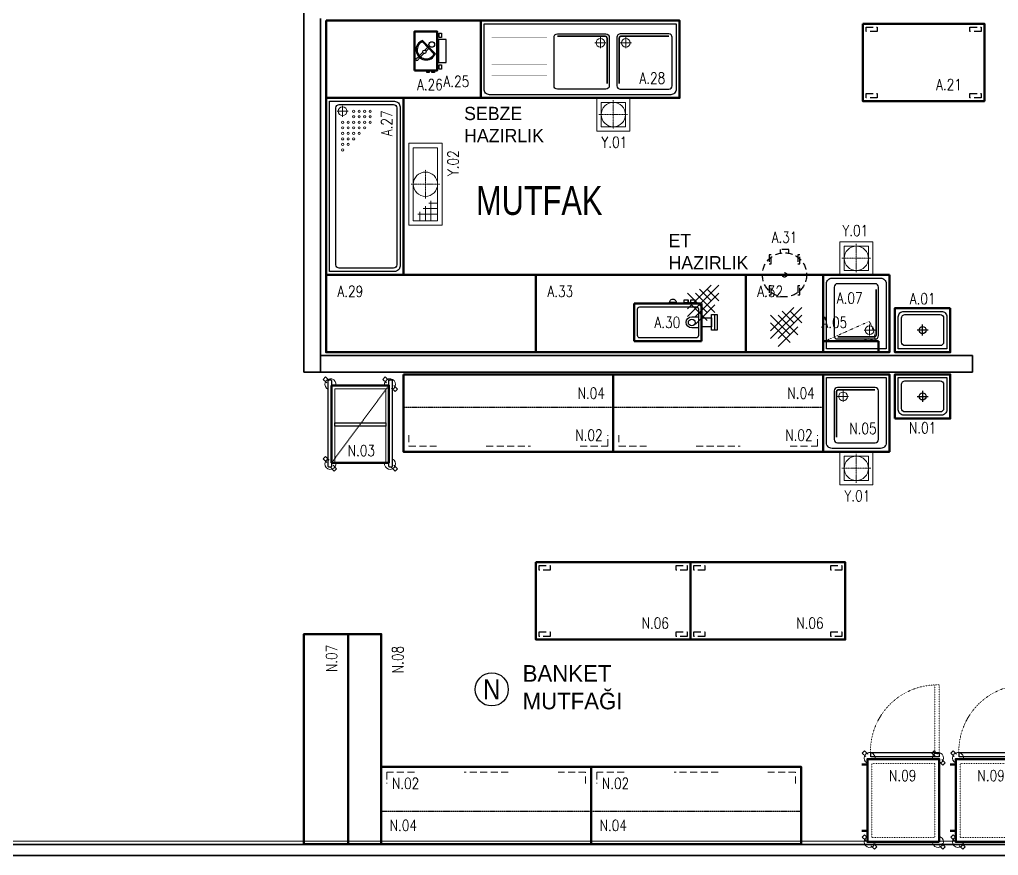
# Model space of a CAD drawing. Header units: millimetres. Extents: x 1443065 to 1517367, y 3763150 to 3779068.
# Drawn here: x 1486929 to 1487815, y 3767997 to 3768753 of the extents above; entities that cross this region are included whole.
import ezdxf
from ezdxf.enums import TextEntityAlignment as Align

# ---------------------------------------------------------------- set-up
doc = ezdxf.new("R2010")
doc.units = ezdxf.units.MM
for name, pattern in [('BORDER', [1.75, 0.5, -0.25, 0.5, -0.25, 0, -0.25]), ('DASHED', [0.75, 0.5, -0.25]), ('DASHED2', [0.375, 0.25, -0.125]), ('DOT', [0.25, 0, -0.25]), ('HIDDEN', [9.525, 6.35, -3.175])]:
    doc.linetypes.add(name, pattern=pattern)
for name, color, linetype, lineweight in [('-DWG_ANA', 7, 'Continuous', 50), ('-DWG_ANA_1', 7, 'BORDER', 25), ('-DWG_DETAY1', 7, 'Continuous', 25), ('-DWG_DETAY2', 7, 'Continuous', 15), ('-DWG_DETAY4', 7, 'DOT', 18), ('DUVAR', 2, 'Continuous', 35), ('MAHAL', 52, 'Continuous', 13), ('NO', 7, 'Continuous', 30), ('PLAN', 253, 'Continuous', 15), ('SIVA', 3, 'Continuous', 9), ('yerizg-a', 7, 'Continuous', 15), ('yerizg-b', 7, 'Continuous', 9)]:
    doc.layers.add(name, color=color, linetype=linetype, lineweight=lineweight)
for name, color, linetype in [('BL-A', 1, 'Continuous'), ('BL-N', 30, 'Continuous'), ('BL-Y', 144, 'Continuous'), ('YAZI_BLM_1', 7, 'Continuous'), ('YAZI_BLM_2', 10, 'Continuous'), ('YRNO', 7, 'Continuous')]:
    doc.layers.add(name, color=color, linetype=linetype)
doc.styles.add('BLM_YAZI', font='stylu.ttf', dxfattribs={"width": 0.8})
doc.styles.add('ROMANS', font='romans.shx', dxfattribs={"width": 0.8})

# ---------------------------------------------------------------- blocks, each defined once
blk = doc.blocks.new('ABS101')
at = {"layer": '-DWG_ANA', "color": 0, "linetype": 'Continuous'}
blk.add_lwpolyline([(0, 0), (65, 0), (65, -75), (0, -75)], close=True, dxfattribs=at)
at = {"layer": '-DWG_ANA', "color": 0}
for points in [[(65, -10), (70, -10)], [(65, -70), (70, -70)]]:
    blk.add_lwpolyline(points, dxfattribs=at)
at = {"layer": '-DWG_DETAY1', "color": 0}
blk.add_lwpolyline([(0, -77), (62, -77), (62, -81), (0, -81)], close=True, dxfattribs=at)
at = {"layer": '-DWG_DETAY2', "color": 0, "linetype": 'HIDDEN'}
for points in [[(-2.39, 1.39), (-5.49, 4.49), (-3.36, 6.61), (-0.23, 3.47)], [(59.61, 1.39), (56.51, 4.49), (58.64, 6.61), (61.77, 3.47)], [(64.39, -3.39), (67.49, -6.49), (69.61, -4.36), (66.47, -1.23)], [(-2.39, -74.61), (-5.49, -71.51), (-3.36, -69.39), (-0.23, -72.53)], [(1.39, -79.39), (4.49, -82.49), (6.61, -80.36), (3.47, -77.23)], [(64.39, -79.39), (67.49, -82.49), (69.61, -80.36), (66.47, -77.23)]]:
    blk.add_lwpolyline(points, dxfattribs=at)
at = {"layer": '-DWG_DETAY2', "color": 0}
for centre, start, end in [((1, 0), 348.46304, 246.42182), ((63, 0), 293.57818, 191.53696), ((1, -76), 113.57818, 11.53696), ((63, -76), 168.46304, 66.42182)]:
    blk.add_arc(centre, 5, start, end, dxfattribs=at)
at = {"layer": '-DWG_DETAY4', "color": 0}
for points in [[(61, -4), (4, -4), (4, -71), (61, -71)], [(4, -80), (4, -142), (0, -142), (0, -80)]]:
    blk.add_lwpolyline(points, close=True, dxfattribs=at)
blk.add_lwpolyline([(5, -142), (5, -142.01, 0.42427), (62, -77)], format="xyb", dxfattribs=at)
at = {"layer": 'NO', "linetype": 'Continuous', "style": 'ROMANS', "width": 0.8}
blk.add_attdef('NO', text='', height=10, dxfattribs=at).set_placement((33, -60), align=Align.MIDDLE)
blk = doc.blocks.new('ktn190')
at = {"layer": '-DWG_ANA', "color": 0}
blk.add_lwpolyline([(0, 0), (190, 0), (190, -70), (0, -70)], close=True, dxfattribs=at)
at = {"layer": 'NO', "linetype": 'Continuous', "style": 'ROMANS', "width": 0.8}
blk.add_attdef('NO', text='', height=10, dxfattribs=at).set_placement((167, -85), align=Align.MIDDLE)
blk = doc.blocks.new('Krg190')
at = {"layer": '-DWG_ANA', "color": 0, "linetype": 'Continuous'}
blk.add_lwpolyline([(0, 0), (190, 0), (190, -40), (0, -40)], close=True, dxfattribs=at)
at = {"layer": 'NO', "linetype": 'Continuous', "style": 'ROMANS', "width": 0.8}
blk.add_attdef('NO', text='', height=10, dxfattribs=at).set_placement((168, -25), align=Align.MIDDLE)
blk = doc.blocks.new('T_140')
at = {"layer": '-DWG_ANA', "color": 0}
blk.add_lwpolyline([(0, 0), (140, 0), (140, -70), (0, -70)], close=True, dxfattribs=at)
blk = doc.blocks.new('TCN140H')
at = {"layer": '-DWG_DETAY1', "color": 0, "linetype": 'HIDDEN'}
for points in [[(13, -7), (3, -7), (3, -3), (13, -3)], [(137, -7), (127, -7), (127, -3), (137, -3)], [(13, -67), (3, -67), (3, -63), (13, -63)], [(137, -67), (127, -67), (127, -63), (137, -63)]]:
    blk.add_lwpolyline(points, close=True, dxfattribs=at)
at = {"layer": '-DWG_ANA', "color": 0}
blk.add_blockref('T_140', (0, 0), dxfattribs=at)
at = {"layer": 'NO', "linetype": 'Continuous', "style": 'ROMANS', "width": 0.8}
blk.add_attdef('NO', text='', height=10, dxfattribs=at).set_placement((108, -55), align=Align.MIDDLE)
blk = doc.blocks.new('E1N060')
at = {"layer": '-DWG_ANA', "color": 0}
blk.add_lwpolyline([(0, -70), (0, 0), (60, 0), (60, -70)], close=True, dxfattribs=at)
at = {"layer": '-DWG_DETAY1', "color": 0}
for points in [[(3, -62), (3, -3), (57, -3), (57, -62, -0.414214), (52, -67), (8, -67, -0.414214)], [(10, -15), (10, -59, 0.414214), (13, -62), (47, -62, 0.414214), (50, -59), (50, -15, 0.414214), (47, -12), (13, -12, 0.414214)]]:
    blk.add_lwpolyline(points, format="xyb", close=True, dxfattribs=at)
at = {"layer": '-DWG_DETAY2', "color": 0, "const_width": 1.5}
blk.add_lwpolyline([(12, -57), (12, -16, -0.414214), (14, -14), (47, -14)], format="xyb", dxfattribs=at)
at = {"layer": '-DWG_DETAY2', "color": 0}
for points in [[(18, -15), (18, -25)], [(13, -20), (23, -20)]]:
    blk.add_lwpolyline(points, dxfattribs=at)
blk.add_circle((18, -20), 4, dxfattribs=at)
at = {"layer": 'NO', "linetype": 'Continuous', "style": 'ROMANS', "width": 0.8}
blk.add_attdef('NO', text='', height=10, dxfattribs=at).set_placement((36, -49), align=Align.MIDDLE)
blk = doc.blocks.new('EEN102D')
at = {"layer": '-DWG_ANA', "color": 0}
blk.add_lwpolyline([(0, -40), (0, 0), (50, 0), (50, -40)], close=True, dxfattribs=at)
at = {"layer": '-DWG_DETAY1', "color": 0}
for points in [[(3, -32), (3, -3), (47, -3), (47, -32, -0.414214), (42, -37), (8, -37, -0.414214)], [(9, -6), (41, -6, -0.414214), (44, -9), (44, -31, -0.414214), (41, -34), (9, -34, -0.414214), (6, -31), (6, -9, -0.414214)]]:
    blk.add_lwpolyline(points, format="xyb", close=True, dxfattribs=at)
for points in [[(25, -15), (25, -25)], [(20, -20), (30, -20)]]:
    blk.add_lwpolyline(points, dxfattribs=at)
blk.add_circle((25, -20), 3.16, dxfattribs=at)
at = {"layer": 'NO', "linetype": 'Continuous', "style": 'ROMANS', "width": 0.8}
blk.add_attdef('NO', text='', height=10, dxfattribs=at).set_placement((25.04, -48.4), align=Align.MIDDLE)
blk = doc.blocks.new('T_110')
at = {"layer": '-DWG_ANA', "color": 0}
blk.add_lwpolyline([(0, 0), (110, 0), (110, -70), (0, -70)], close=True, dxfattribs=at)
blk = doc.blocks.new('TCN110H')
at = {"layer": '-DWG_DETAY1', "color": 0, "linetype": 'HIDDEN'}
for points in [[(13, -7), (3, -7), (3, -3), (13, -3)], [(107, -7), (97, -7), (97, -3), (107, -3)], [(13, -67), (3, -67), (3, -63), (13, -63)], [(107, -67), (97, -67), (97, -63), (107, -63)]]:
    blk.add_lwpolyline(points, close=True, dxfattribs=at)
at = {"layer": '-DWG_ANA', "color": 0}
blk.add_blockref('T_110', (0, 0), dxfattribs=at)
at = {"layer": 'NO', "linetype": 'Continuous', "style": 'ROMANS', "width": 0.8}
blk.add_attdef('NO', text='', height=10, dxfattribs=at).set_placement((78, -55), align=Align.MIDDLE)
blk = doc.blocks.new('EK_55L')
at = {"layer": '-DWG_DETAY1', "color": 0}
blk.add_lwpolyline([(-22, -7), (22, -7, -0.414214), (25, -10), (25, -54, -0.414214), (22, -57), (-22, -57, -0.414214), (-25, -54), (-25, -10, -0.414214)], format="xyb", close=True, dxfattribs=at)
at = {"layer": '-DWG_DETAY2', "color": 0, "const_width": 1.5}
blk.add_lwpolyline([(20, -9), (-21, -9, 0.414214), (-23, -11), (-23, -54)], format="xyb", dxfattribs=at)
at = {"layer": '-DWG_DETAY2', "color": 0}
for points in [[(-22, -15), (-12, -15)], [(-17, -10), (-17, -20)]]:
    blk.add_lwpolyline(points, dxfattribs=at)
blk.add_circle((-17, -15), 4, dxfattribs=at)
blk = doc.blocks.new('EK_55R')
at = {"layer": '-DWG_DETAY1', "color": 0}
blk.add_lwpolyline([(22, -7), (-22, -7, 0.414214), (-25, -10), (-25, -54, 0.414214), (-22, -57), (22, -57, 0.414214), (25, -54), (25, -10, 0.414214)], format="xyb", close=True, dxfattribs=at)
at = {"layer": '-DWG_DETAY2', "color": 0, "const_width": 1.5}
blk.add_lwpolyline([(-20, -9), (21, -9, -0.414214), (23, -11), (23, -54)], format="xyb", dxfattribs=at)
at = {"layer": '-DWG_DETAY2', "color": 0}
for points in [[(22, -15), (12, -15)], [(17, -10), (17, -20)]]:
    blk.add_lwpolyline(points, dxfattribs=at)
blk.add_circle((17, -15), 4, dxfattribs=at)
blk = doc.blocks.new('E_180')
at = {"layer": '-DWG_ANA', "color": 0}
blk.add_lwpolyline([(0, -70), (0, 0), (180, 0), (180, -70)], close=True, dxfattribs=at)
at = {"layer": '-DWG_DETAY1', "color": 0}
blk.add_lwpolyline([(3, -62), (3, -3), (177, -3), (177, -62, -0.414214), (172, -67), (8, -67, -0.414214)], format="xyb", close=True, dxfattribs=at)
blk = doc.blocks.new('E2N180R')
at = {"layer": '-DWG_DETAY1', "color": 0, "const_width": 0.1}
for points in [[(10, -15), (60, -15, -0.331371)], [(10, -20), (60, -20, -0.331371)], [(10, -25), (60, -25, -0.331371)], [(10, -30), (60, -30, -0.331371)], [(10, -35), (60, -35, -0.331371)], [(10, -40), (60, -40, -0.331371)], [(10, -45), (60, -45, -0.331371)], [(10, -50), (60, -50, -0.331371)], [(10, -55), (60, -55, -0.331371)], [(10, -60), (60, -60, -0.331371)]]:
    blk.add_lwpolyline(points, format="xyb", dxfattribs=at)
at = {"layer": '-DWG_DETAY1', "color": 0, "linetype": 'Continuous'}
for name, p, rotation in [('EK_55L', (123.37, -37.08), 270), ('EK_55R', (116.37, -37.08), 90)]:
    blk.add_blockref(name, p, dxfattribs=dict(at, rotation=rotation))
at = {"layer": 'PLAN', "color": 0, "linetype": 'Continuous'}
blk.add_blockref('E_180', (0, 0), dxfattribs=at)
at = {"layer": 'NO', "linetype": 'Continuous', "style": 'ROMANS', "width": 0.8}
blk.add_attdef('NO', text='', height=10, dxfattribs=at).set_placement((155.33, -52.08), align=Align.MIDDLE)
blk = doc.blocks.new('E_160')
at = {"layer": '-DWG_ANA', "color": 0}
blk.add_lwpolyline([(0, -70), (0, 0), (160, 0), (160, -70)], close=True, dxfattribs=at)
at = {"layer": '-DWG_DETAY1', "color": 0}
blk.add_lwpolyline([(3, -62), (3, -3), (157, -3), (157, -62, -0.414214), (152, -67), (8, -67, -0.414214)], format="xyb", close=True, dxfattribs=at)
blk = doc.blocks.new('E_HAVUZ')
at = {"layer": '-DWG_DETAY2', "color": 0}
for points in [[(-5, 0), (5, 0)], [(0, 5), (0, -5)]]:
    blk.add_lwpolyline(points, dxfattribs=at)
for centre, radius in [((0, 0), 4), ((10, 0), 1), ((15, 0), 1), ((20, 0), 1), ((25, 0), 1), ((30, 0), 1), ((35, 0), 1), ((10, -5), 1), ((15, -5), 1), ((20, -5), 1), ((25, -5), 1), ((30, -5), 1), ((0, -10), 1), ((0, -15), 1), ((5, -10), 1), ((5, -15), 1), ((10, -10), 1), ((10, -15), 1), ((15, -10), 1), ((15, -15), 1), ((20, -10), 1), ((20, -15), 1), ((25, -10), 1), ((0, -20), 1), ((0, -25), 1), ((5, -20), 1), ((5, -25), 1), ((10, -20), 1), ((10, -25), 1), ((15, -20), 1)]:
    blk.add_circle(centre, radius, dxfattribs=at)
blk = doc.blocks.new('EHN160')
at = {"layer": '-DWG_DETAY1', "color": 0}
blk.add_lwpolyline([(9, -9), (151, -9, -0.414214), (154, -12), (154, -61, -0.414214), (151, -64), (9, -64, -0.414214), (6, -61), (6, -12, -0.414214)], format="xyb", close=True, dxfattribs=at)
at = {"layer": 'PLAN', "color": 0, "linetype": 'Continuous'}
blk.add_blockref('E_160', (0, 0), dxfattribs=at)
at = {"layer": 'PLAN', "color": 0, "linetype": 'Continuous', "xscale": -1}
blk.add_blockref('E_HAVUZ', (148, -15), dxfattribs=at)
at = {"layer": 'NO', "linetype": 'Continuous', "style": 'ROMANS', "width": 0.8}
blk.add_attdef('NO', text='', height=10, dxfattribs=at).set_placement((137, -55), align=Align.MIDDLE)
blk = doc.blocks.new('T_PC')
at = {"layer": '-DWG_DETAY2', "color": 0}
for points in [[(27.93, 27.07), (45.61, 44.75)], [(24.39, 9.39), (52.68, 37.68)], [(24.39, 16.46), (45.61, 37.68)], [(35, 41.21), (52.68, 23.54)], [(27.93, 34.14), (45.61, 16.46)], [(31.46, 9.39), (52.68, 30.61)], [(35, 34.14), (52.68, 16.46)], [(24.39, 23.54), (35, 12.93)], [(31.46, 23.54), (42.07, 12.93)]]:
    blk.add_lwpolyline(points, dxfattribs=at)
blk = doc.blocks.new('T_190')
at = {"layer": '-DWG_ANA', "color": 0}
blk.add_lwpolyline([(0, 0), (190, 0), (190, -70), (0, -70)], close=True, dxfattribs=at)
blk = doc.blocks.new('TPN190')
at = {"layer": '-DWG_ANA', "color": 0, "linetype": 'Continuous'}
blk.add_blockref('T_190', (0, 0), dxfattribs=at)
at = {"layer": 'PLAN', "color": 0, "linetype": 'Continuous'}
blk.add_blockref('T_PC', (0, -70), dxfattribs=at)
at = {"layer": 'NO', "linetype": 'Continuous', "style": 'ROMANS', "width": 0.8}
blk.add_attdef('NO', text='', height=10, dxfattribs=at).set_placement((168, -55), align=Align.MIDDLE)
blk = doc.blocks.new('TEP070')
at = {"layer": '-DWG_ANA', "color": 0}
blk.add_lwpolyline([(0, 0), (70, 0), (70, -70), (0, -70)], close=True, dxfattribs=at)
at = {"layer": 'PLAN', "color": 0, "linetype": 'Continuous'}
blk.add_blockref('T_PC', (-5, -50), dxfattribs=at)
at = {"layer": 'NO', "linetype": 'Continuous', "style": 'ROMANS', "width": 0.8}
blk.add_attdef('NO', text='', height=10, dxfattribs=at).set_placement((48, -55), align=Align.MIDDLE)
blk = doc.blocks.new('acp100')
at = {"layer": '-DWG_ANA_1', "color": 0, "linetype": 'HIDDEN'}
blk.add_circle((0, 0), 20, dxfattribs=at)
at = {"layer": '-DWG_DETAY1', "color": 0, "linetype": 'HIDDEN'}
for points in [[(-14, 18), (-14, 10), (-12, 10), (-12, 18)], [(12, 18), (12, 10), (14, 10), (14, 18)], [(-14, -10), (-14, -18), (-12, -18), (-12, -10)], [(12, -10), (12, -18), (14, -18), (14, -10)]]:
    blk.add_lwpolyline(points, close=True, dxfattribs=at)
blk.add_lwpolyline([(-4, -20), (-4, -23), (4, -23), (4, -20)], dxfattribs=at)
blk.add_circle((0, 0), 2, dxfattribs=at)
at = {"layer": 'NO', "linetype": 'Continuous', "style": 'ROMANS', "width": 0.8}
blk.add_attdef('NO', text='', height=10, dxfattribs=at).set_placement((0, -34), align=Align.MIDDLE)
blk = doc.blocks.new('RRN193')
at = {"layer": '-DWG_ANA_1', "color": 0}
blk.add_lwpolyline([(0, -30), (0, 0), (190, 0), (190, -30)], close=True, dxfattribs=at)
at = {"layer": 'NO', "linetype": 'Continuous', "style": 'ROMANS', "width": 0.8}
blk.add_attdef('NO', text='', height=10, dxfattribs=at).set_placement((170, -17), align=Align.MIDDLE)
blk = doc.blocks.new('Y-SIFON')
at = {"layer": 'yerizg-a', "color": 0, "linetype": 'Continuous'}
blk.add_circle((0, 0), 11, dxfattribs=at)
at = {"layer": 'yerizg-b', "color": 0, "linetype": 'DASHED2'}
for points in [[(0, 13), (0, -13)], [(-13, 0), (13, 0)]]:
    blk.add_lwpolyline(points, dxfattribs=at)
blk = doc.blocks.new('1bs-yk33a')
at = {"layer": 'yerizg-a', "color": 0}
blk.add_lwpolyline([(0, 0), (30, 0), (30, -30), (0, -30)], close=True, dxfattribs=at)
at = {"layer": 'yerizg-b', "color": 0}
blk.add_lwpolyline([(4, -4), (26, -4), (26, -26), (4, -26)], close=True, dxfattribs=at)
at = {"layer": 'PLAN', "color": 0, "linetype": 'Continuous'}
blk.add_blockref('Y-SIFON', (15, -15), dxfattribs=at)
at = {"layer": 'YRNO', "linetype": 'Continuous', "style": 'ROMANS', "width": 0.8}
blk.add_attdef('YRNO', text='', height=10, dxfattribs=at).set_placement((16, -40), align=Align.MIDDLE)
blk = doc.blocks.new('1BS-YK37A')
at = {"layer": 'yerizg-a', "color": 0}
blk.add_lwpolyline([(0, 0), (74, 0), (74, -30), (0, -30)], close=True, dxfattribs=at)
at = {"layer": 'yerizg-b', "color": 0}
for p, q in [((10, -26), (10, -8)), ((4, -10), (12, -10)), ((4, -15), (17, -15)), ((15, -26), (15, -13)), ((4, -20), (22, -20)), ((20, -26), (20, -18))]:
    blk.add_line(p, q, dxfattribs=at)
blk.add_lwpolyline([(4, -4), (70, -4), (70, -26), (4, -26)], close=True, dxfattribs=at)
at = {"layer": 'PLAN', "color": 0, "linetype": 'Continuous'}
blk.add_blockref('Y-SIFON', (37, -15), dxfattribs=at)
at = {"layer": 'YRNO', "linetype": 'Continuous', "style": 'ROMANS', "width": 0.8}
blk.add_attdef('YRNO', text='', height=10, dxfattribs=at).set_placement((56, -40), align=Align.MIDDLE)
blk = doc.blocks.new('1YM-inox2000STR')
at = {"layer": '-DWG_ANA', "color": 0}
for p, q in [((61, 0), (0, 0)), ((0, 0), (0, -34)), ((61, -34), (61, 0)), ((0, -34), (61, -34))]:
    blk.add_line(p, q, dxfattribs=at)
at = {"layer": '-DWG_DETAY1', "color": 0}
blk.add_lwpolyline([(58, -5), (58, -29, -0.414214), (56, -31), (5, -31, -0.414214), (3, -29), (3, -5, -0.414214), (5, -3), (56, -3, -0.414214)], format="xyb", close=True, dxfattribs=at)
for points in [[(-9, -10), (-9, -24), (-14, -24), (-14, -10), (-9, -10)], [(-12, -10), (-12, -24)], [(0, -21), (-9, -21), (-9, -13), (0, -13)], [(10, -35), (6, -35), (6, -37), (10, -37), (10, -35)], [(16, -35), (12, -35), (12, -37), (16, -37), (16, -35)]]:
    blk.add_lwpolyline(points, dxfattribs=at)
for points in [[(3, -12), (9, -12, -1), (9, -22), (3, -22)], [(26, -35), (29, -35, -1.004224), (23, -35), (26, -35)]]:
    blk.add_lwpolyline(points, format="xyb", dxfattribs=at)
blk.add_circle((9, -17), 3, dxfattribs=at)
at = {"layer": 'NO', "linetype": 'Continuous', "style": 'ROMANS', "width": 0.8}
blk.add_attdef('NO', text='', height=10, dxfattribs=at).set_placement((31, -17), align=Align.MIDDLE)
blk = doc.blocks.new('RBS100')
at = {"layer": '-DWG_ANA', "color": 0}
blk.add_lwpolyline([(0, -10), (0, 0), (0, 0), (50, 0), (50, -10), (0, -10)], close=True, dxfattribs=at)
at = {"layer": '-DWG_DETAY1', "color": 0, "linetype": 'Continuous'}
blk.add_arc((9, -7), 5, 216.8699, 323.1301, dxfattribs=at)
at = {"layer": '-DWG_DETAY4', "color": 0}
blk.add_lwpolyline([(47.94, -10.27), (8.35, -27.94, -0.123216), (3, -10, -0.167461)], format="xyb", dxfattribs=at)
at = {"layer": 'NO', "color": 0, "invisible_edges": 14}
blk.add_3dface([(14, -10, 1), (34, -10, 1), (34, -40, 1), (14, -40, 1)], dxfattribs=at)
at = {"layer": 'NO', "linetype": 'Continuous', "style": 'ROMANS', "width": 0.8}
blk.add_attdef('NO', text='', height=10, dxfattribs=at).set_placement((40, -27), align=Align.MIDDLE)
blk = doc.blocks.new('ROB-CL50')
at = {"layer": '-DWG_ANA', "color": 0}
blk.add_lwpolyline([(0, -35), (0, 0), (20.73, 0), (20.73, -35)], close=True, dxfattribs=at)
at = {"layer": '-DWG_DETAY1', "color": 0}
for points in [[(7.42, -7.89, 1.51174), (19.04, -20.06), (7.42, -7.89)], [(7.18, -9.08, 1.387786), (17.84, -20.25), (7.18, -9.08)]]:
    blk.add_lwpolyline(points, format="xyb", dxfattribs=at)
for points in [[(22.54, -2.32), (20.54, -2.32), (20.54, -4.32), (22.54, -4.32)], [(24.54, -1.32), (24.54, -5.32), (22.54, -5.32), (22.54, -1.32), (24.54, -1.32)], [(9.46, -16.72), (11.88, -14.19)], [(10.53, -17.77), (12.96, -15.23)], [(2.44, -24.03), (7.55, -18.7)], [(3.44, -25.16), (8.65, -19.73)], [(13.47, -35.27), (13.47, -36.87), (11.1, -36.87), (11.1, -35.27)], [(18.08, -35.27), (18.08, -36.87), (15.72, -36.87), (15.72, -35.27)], [(22.54, -31.02), (20.54, -31.02), (20.54, -33.02), (22.54, -33.02)], [(24.54, -30.02), (24.54, -34.02), (22.54, -34.02), (22.54, -30.02), (24.54, -30.02)]]:
    blk.add_lwpolyline(points, dxfattribs=at)
blk.add_lwpolyline([(28.89, -27.82), (28.89, -7.23), (21.78, -7.23), (21.78, -27.82)], close=True, dxfattribs=at)
for centre, radius in [((9.04, -18.22), 1.56), ((15.74, -11.62), 2.56)]:
    blk.add_circle(centre, radius, dxfattribs=at)
blk.add_arc((2.38, -25.09), 1.06, 86.80324, 356.36727, dxfattribs=at)
at = {"layer": 'NO', "linetype": 'Continuous', "style": 'ROMANS', "width": 0.8}
blk.add_attdef('NO', text='', height=10, dxfattribs=at).set_placement((14, -48), align=Align.MIDDLE)
blk = doc.blocks.new('ATG100')
at = {"layer": '-DWG_ANA', "color": 0, "linetype": 'Continuous'}
blk.add_lwpolyline([(0, 0), (52, 0), (52, -70), (0, -70)], close=True, dxfattribs=at)
at = {"layer": '-DWG_DETAY1', "color": 0, "linetype": 'DASHED'}
blk.add_line((0, -70), (52, 0), dxfattribs=at)
at = {"layer": '-DWG_DETAY1', "color": 0}
for points in [[(-3, -73), (-3, 4, -0.414214), (-2, 5), (-1, 5, -0.414214), (0, 4), (0, -73, -0.414214), (-1, -74), (-2, -74, -0.414214)], [(52, -73), (52, 4, -0.414214), (53, 5), (54, 5, -0.414214), (55, 4), (55, -73, -0.414214), (54, -74), (53, -74, -0.414214)]]:
    blk.add_lwpolyline(points, format="xyb", close=True, dxfattribs=at)
blk.add_lwpolyline([(3, -34), (49, -34), (49, -37), (3, -37)], close=True, dxfattribs=at)
at = {"layer": '-DWG_DETAY2', "color": 0, "linetype": 'HIDDEN'}
for points in [[(-4.39, 2.39), (-7.49, 5.49), (-5.36, 7.61), (-2.23, 4.47)], [(49.61, 2.39), (46.51, 5.49), (48.64, 7.61), (51.77, 4.47)], [(54.39, -2.39), (57.49, -5.49), (59.61, -3.36), (56.47, -0.23)], [(-4.39, -69.61), (-7.49, -66.51), (-5.36, -64.39), (-2.23, -67.53)], [(-0.61, -74.39), (2.49, -77.49), (4.61, -75.36), (1.47, -72.23)], [(54.39, -74.39), (57.49, -77.49), (59.61, -75.36), (56.47, -72.23)]]:
    blk.add_lwpolyline(points, dxfattribs=at)
at = {"layer": '-DWG_DETAY2', "color": 0}
blk.add_lwpolyline([(49, -70), (49, -3), (3, -3), (3, -70)], dxfattribs=at)
for centre, start, end in [((-1, 1), 348.46304, 246.42182), ((53, 1), 293.57818, 191.53696), ((-1, -71), 113.57818, 11.53696), ((53, -71), 168.46304, 66.42182)]:
    blk.add_arc(centre, 5, start, end, dxfattribs=at)
at = {"layer": 'NO', "linetype": 'Continuous', "style": 'ROMANS', "width": 0.8}
blk.add_attdef('NO', text='', height=10, dxfattribs=at).set_placement((27, -59), align=Align.MIDDLE)
blk = doc.blocks.new('TCN190-R')
at = {"layer": 'PLAN', "color": 0, "linetype": 'Continuous'}
blk.add_blockref('T_190', (0, 0), dxfattribs=at)
at = {"layer": 'NO', "linetype": 'Continuous', "style": 'ROMANS', "width": 0.8}
blk.add_attdef('NO', text='', height=10, dxfattribs=at).set_placement((168, -55), align=Align.MIDDLE)
blk = doc.blocks.new('TCN140-L')
at = {"layer": 'PLAN', "color": 0, "linetype": 'Continuous'}
blk.add_blockref('T_140', (0, 0), dxfattribs=at)
at = {"layer": 'NO', "linetype": 'Continuous', "style": 'ROMANS', "width": 0.8}
blk.add_attdef('NO', text='', height=10, dxfattribs=at).set_placement((118, -55), align=Align.MIDDLE)
blk = doc.blocks.new('T_R19')
at = {"layer": '-DWG_DETAY2', "color": 0, "linetype": 'HIDDEN'}
for points in [[(5, 15), (5, 5), (30, 5)], [(160, 5), (185, 5), (185, 15)], [(75, 5), (115, 5)]]:
    blk.add_lwpolyline(points, dxfattribs=at)
blk = doc.blocks.new('TCA190-S')
at = {"layer": 'PLAN', "color": 0, "linetype": 'Continuous'}
for name, p in [('T_190', (0, 0)), ('T_R19', (0, -70))]:
    blk.add_blockref(name, p, dxfattribs=at)
at = {"layer": 'NO', "linetype": 'Continuous', "style": 'ROMANS', "width": 0.8}
blk.add_attdef('NO', text='', height=10, dxfattribs=at).set_placement((168, -55), align=Align.MIDDLE)
blk = doc.blocks.new('jm-tg')
at = {"layer": 'YAZI_BLM_1', "style": 'BLM_YAZI'}
for s, p in [('SEBZE', (0, 20)), ('HAZIRLIK', (0, 0))]:
    blk.add_text(s, height=12, dxfattribs=at).set_placement(p)
blk = doc.blocks.new('jm-te')
at = {"layer": 'YAZI_BLM_1', "style": 'BLM_YAZI'}
for s, p in [('ET', (0, 20)), ('HAZIRLIK', (0, 0))]:
    blk.add_text(s, height=12, dxfattribs=at).set_placement(p)

msp = doc.modelspace()

# ---------------------------------------------------------------- linework, layer by layer
at = {"layer": 'DUVAR'}
for p, q in [((1487185.84, 3768433.75), (1487185.84, 3768768.61)), ((1487200.84, 3768433.75), (1487200.84, 3768753.61)), ((1488437.06, 3768006.58), (1486717.08, 3768006.58)), ((1488497.31, 3767996.58), (1486717.08, 3767996.58))]:
    msp.add_line(p, q, dxfattribs=at)
for points in [[(1487200.84, 3768448.75), (1487790.89, 3768448.75)], [(1487790.89, 3768433.75), (1487790.89, 3768448.75)], [(1487185.84, 3768433.75), (1487790.89, 3768433.75)]]:
    msp.add_lwpolyline(points, dxfattribs=at)
at = {"layer": 'SIVA'}
msp.add_lwpolyline([(1486717.08, 3768009.58), (1488434.06, 3768009.58), (1488434.06, 3768099.58), (1488494.06, 3768099.58), (1488494.06, 3769148.72), (1487264.06, 3769148.72), (1487264.06, 3769156.65)], dxfattribs=at)
at = {"layer": 'YAZI_BLM_1'}
msp.add_circle((1487355.89, 3768146.75), 15, dxfattribs=at)

# ---------------------------------------------------------------- block references
at = {"layer": 'BL-A'}
for name, p, values in [('TCN140-L', (1487205.89, 3768751.75), {'NO': 'A.25'}), ('E2N180R', (1487345.89, 3768751.75), {'NO': 'A.28'}), ('ROB-CL50', (1487285.89, 3768741.75), {'NO': 'A.26'}), ('TCN110H', (1487691.77, 3768748.89), {'NO': 'A.21'})]:
    msp.add_blockref(name, p, dxfattribs=at).add_auto_attribs(values)
at = {"layer": 'BL-A', "rotation": 90}
msp.add_blockref('EHN160', (1487205.89, 3768521.75), dxfattribs=at).add_auto_attribs({'NO': 'A.27'})
at = {"layer": 'BL-A'}
ref = msp.add_blockref('acp100', (1487620.89, 3768521.75), dxfattribs=dict(at, rotation=180))
ref.add_attrib('NO', 'A.31', dxfattribs={"layer": 'NO', "linetype": 'Continuous', "height": 10, "style": 'ROMANS', "width": 0.8}).set_placement((1487620.89, 3768555.75), align=Align.MIDDLE)
ref = msp.add_blockref('TCN190-R', (1487395.89, 3768451.75), dxfattribs=dict(at, rotation=180))
ref.add_attrib('NO', 'A.29', dxfattribs={"layer": 'NO', "linetype": 'Continuous', "height": 10, "style": 'ROMANS', "width": 0.8}).set_placement((1487227.89, 3768506.75), align=Align.MIDDLE)
ref = msp.add_blockref('TPN190', (1487585.89, 3768451.75), dxfattribs=dict(at, rotation=180))
ref.add_attrib('NO', 'A.33', dxfattribs={"layer": 'NO', "linetype": 'Continuous', "height": 10, "style": 'ROMANS', "width": 0.8}).set_placement((1487417.89, 3768506.75), align=Align.MIDDLE)
ref = msp.add_blockref('TEP070', (1487655.89, 3768451.75), dxfattribs=dict(at, rotation=180))
ref.add_attrib('NO', 'A.32', dxfattribs={"layer": 'NO', "linetype": 'Continuous', "height": 10, "style": 'ROMANS', "width": 0.8}).set_placement((1487607.89, 3768506.75), align=Align.MIDDLE)
ref = msp.add_blockref('E1N060', (1487715.89, 3768451.75), dxfattribs=dict(at, rotation=180))
ref.add_attrib('NO', 'A.07', dxfattribs={"layer": 'NO', "linetype": 'Continuous', "height": 10, "style": 'ROMANS', "width": 0.8}).set_placement((1487679.89, 3768500.75), align=Align.MIDDLE)
ref = msp.add_blockref('EEN102D', (1487770.89, 3768451.75), dxfattribs=dict(at, rotation=180))
ref.add_attrib('NO', 'A.01', dxfattribs={"layer": 'NO', "linetype": 'Continuous', "height": 10, "style": 'ROMANS', "width": 0.8}).set_placement((1487745.85, 3768500.15), align=Align.MIDDLE)
ref = msp.add_blockref('1YM-inox2000STR', (1487545.89, 3768461.75), dxfattribs=dict(at, rotation=180))
ref.add_attrib('NO', 'A.30', dxfattribs={"layer": 'NO', "linetype": 'Continuous', "height": 10, "style": 'ROMANS', "width": 0.8}).set_placement((1487514.89, 3768478.75), align=Align.MIDDLE)
ref = msp.add_blockref('RBS100', (1487705.89, 3768451.75), dxfattribs=dict(at, rotation=180))
ref.add_attrib('NO', 'A.05', dxfattribs={"layer": 'NO', "linetype": 'Continuous', "height": 10, "style": 'ROMANS', "width": 0.8}).set_placement((1487665.89, 3768478.75), align=Align.MIDDLE)
at = {"layer": 'BL-N'}
for name, p, values in [('RRN193', (1487275.89, 3768431.75), {'NO': 'N.04'}), ('TCA190-S', (1487275.89, 3768431.75), {'NO': 'N.02'}), ('RRN193', (1487465.89, 3768431.75), {'NO': 'N.04'}), ('TCA190-S', (1487465.89, 3768431.75), {'NO': 'N.02'}), ('E1N060', (1487655.89, 3768431.75), {'NO': 'N.05'}), ('EEN102D', (1487720.89, 3768431.75), {'NO': 'N.01'}), ('ATG100', (1487210.89, 3768421.75), {'NO': 'N.03'}), ('TCN140H', (1487395.89, 3768261.75), {'NO': 'N.06'}), ('TCN140H', (1487535.89, 3768261.75), {'NO': 'N.06'})]:
    msp.add_blockref(name, p, dxfattribs=at).add_auto_attribs(values)
at = {"layer": 'BL-N', "rotation": 90}
for name, values in [('ktn190', {'NO': 'N.08'}), ('Krg190', {'NO': 'N.07'})]:
    msp.add_blockref(name, (1487185.89, 3768006.75), dxfattribs=at).add_auto_attribs(values)
at = {"layer": 'BL-N'}
ref = msp.add_blockref('ABS101', (1487760.89, 3768008.75), dxfattribs=dict(at, rotation=180))
ref.add_attrib('NO', 'N.09', dxfattribs={"layer": 'NO', "linetype": 'Continuous', "height": 10, "style": 'ROMANS', "width": 0.8}).set_placement((1487727.89, 3768068.75), align=Align.MIDDLE)
ref = msp.add_blockref('ABS101', (1487840.89, 3768008.75), dxfattribs=dict(at, rotation=180))
ref.add_attrib('NO', 'N.09', dxfattribs={"layer": 'NO', "linetype": 'Continuous', "height": 10, "style": 'ROMANS', "width": 0.8}).set_placement((1487807.89, 3768068.75), align=Align.MIDDLE)
ref = msp.add_blockref('TCA190-S', (1487445.89, 3768006.75), dxfattribs=dict(at, rotation=180))
ref.add_attrib('NO', 'N.02', dxfattribs={"layer": 'NO', "linetype": 'Continuous', "height": 10, "style": 'ROMANS', "width": 0.8}).set_placement((1487277.89, 3768061.75), align=Align.MIDDLE)
ref = msp.add_blockref('TCA190-S', (1487635.89, 3768006.75), dxfattribs=dict(at, rotation=180))
ref.add_attrib('NO', 'N.02', dxfattribs={"layer": 'NO', "linetype": 'Continuous', "height": 10, "style": 'ROMANS', "width": 0.8}).set_placement((1487467.89, 3768061.75), align=Align.MIDDLE)
ref = msp.add_blockref('RRN193', (1487445.89, 3768006.75), dxfattribs=dict(at, rotation=180))
ref.add_attrib('NO', 'N.04', dxfattribs={"layer": 'NO', "linetype": 'Continuous', "height": 10, "style": 'ROMANS', "width": 0.8}).set_placement((1487275.89, 3768023.75), align=Align.MIDDLE)
ref = msp.add_blockref('RRN193', (1487635.89, 3768006.75), dxfattribs=dict(at, rotation=180))
ref.add_attrib('NO', 'N.04', dxfattribs={"layer": 'NO', "linetype": 'Continuous', "height": 10, "style": 'ROMANS', "width": 0.8}).set_placement((1487465.89, 3768023.75), align=Align.MIDDLE)
at = {"layer": 'BL-Y'}
for p in [(1487450.89, 3768681.75), (1487670.89, 3768361.75)]:
    msp.add_blockref('1bs-yk33a', p, dxfattribs=at).add_auto_attribs({'YRNO': 'Y.01'})
at = {"layer": 'BL-Y', "rotation": 90}
msp.add_blockref('1BS-YK37A', (1487280.89, 3768566.75), dxfattribs=at).add_auto_attribs({'YRNO': 'Y.02'})
at = {"layer": 'BL-Y'}
ref = msp.add_blockref('1bs-yk33a', (1487700.89, 3768521.75), dxfattribs=dict(at, rotation=180))
ref.add_attrib('YRNO', 'Y.01', dxfattribs={"layer": 'YRNO', "linetype": 'Continuous', "height": 10, "style": 'ROMANS', "width": 0.8}).set_placement((1487684.89, 3768561.75), align=Align.MIDDLE)
at = {"layer": 'DUVAR'}
for name, p in [('jm-tg', (1487330.89, 3768641.75)), ('jm-te', (1487515.89, 3768526.75))]:
    msp.add_blockref(name, p, dxfattribs=at)

# ---------------------------------------------------------------- texts
at = {"layer": 'MAHAL', "insert": (1487333.98, 3768575.62), "char_height": 26, "width": 661.2331, "attachment_point": 7, "style": 'BLM_YAZI'}
msp.add_mtext(' MUTFAK', dxfattribs=at)
at = {"layer": 'YAZI_BLM_1', "style": 'BLM_YAZI'}
for s, p in [('BANKET', (1487383.89, 3768153.75)), ('MUTFAĞI', (1487383.89, 3768128.75))]:
    msp.add_text(s, height=15, dxfattribs=at).set_placement(p)
at = {"layer": 'YAZI_BLM_2', "style": 'BLM_YAZI', "width": 0.9}
msp.add_text('N', height=18, dxfattribs=at).set_placement((1487355.89, 3768146.75), align=Align.MIDDLE)

doc.saveas('drawing.dxf')
